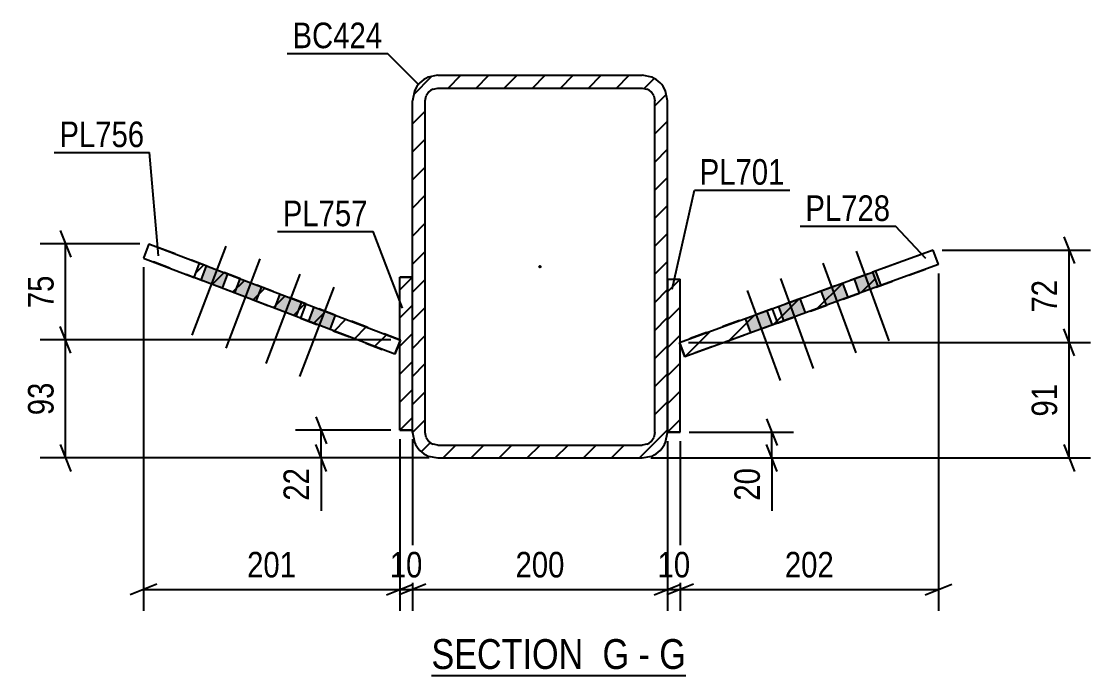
# Model space of a CAD drawing. Header units: millimetres. Extents: x 0 to 1189, y 0 to 841.
# Drawn here: x 715.6 to 835.4, y 334.7 to 408 of the extents above; entities that cross this region are included whole.
import ezdxf

# ---------------------------------------------------------------- set-up
doc = ezdxf.new("R2010")
doc.units = ezdxf.units.MM
doc.linetypes.add('DXK_LINE_DOT2', pattern=[3.9198, 1.9599, -1.9599])
doc.linetypes.add('DXK_LINE_DOT3', pattern=[5.9187, 2.979, -0.9799, 0.9799, -0.9799])
doc.styles.add('Arial Narrow', font='ARIALN.TTF', dxfattribs={"height": 0.2})

# ---------------------------------------------------------------- blocks, each defined once
blk = doc.blocks.new('Unknown-761549426-80 - 29494')
at = {"color": 6, "linetype": 'Continuous'}
blk.add_line((761.52, 334.68), (790.02, 334.68), dxfattribs=at)
at = {"color": 0, "linetype": 'Continuous'}
for points in [[(779.63, 335.43), (779.63, 338.93), (761.52, 338.93), (761.52, 335.43)], [(783.66, 335.43), (783.66, 338.93), (780.68, 338.93), (780.68, 335.43)], [(785.99, 335.43), (785.99, 338.93), (784.71, 338.93), (784.71, 335.43)], [(790.02, 335.43), (790.02, 338.93), (787.04, 338.93), (787.04, 335.43)]]:
    blk.add_wipeout(points, dxfattribs=at)
at = {"color": 7, "linetype": 'Continuous', "style": 'Arial Narrow'}
for s, p in [('SECTION ', (761.52, 335.43)), ('G', (780.68, 335.43)), ('G', (787.04, 335.43)), ('-', (784.71, 335.43))]:
    blk.add_text(s, height=3.34, dxfattribs=at).set_placement(p)
blk = doc.blocks.new('Bolt-761549426-29586 - 29494')
at = {"linetype": 'Continuous'}
for points in [[(735.67, 378.99), (738.07, 378.07), (738.68, 379.68), (736.28, 380.59)], [(739.46, 377.54), (741.86, 376.62), (742.47, 378.23), (740.07, 379.14)], [(743.94, 375.83), (746.34, 374.91), (746.96, 376.51), (744.55, 377.43)], [(747.73, 374.38), (750.14, 373.46), (750.75, 375.06), (748.35, 375.98)]]:
    blk.add_hatch(color=1, dxfattribs=at).paths.add_polyline_path(points)
at = {"color": 1, "linetype": 'Continuous'}
for p, q in [((738.5, 382.8), (734.67, 372.8)), ((742.29, 381.35), (738.47, 371.35)), ((736.28, 380.59), (735.67, 378.99)), ((738.68, 379.68), (738.07, 378.07)), ((740.07, 379.14), (739.46, 377.54)), ((746.77, 379.64), (742.95, 369.63)), ((742.47, 378.23), (741.86, 376.62)), ((744.55, 377.43), (743.94, 375.83)), ((750.57, 378.19), (746.74, 368.18)), ((746.96, 376.51), (746.34, 374.91)), ((748.35, 375.98), (747.73, 374.38)), ((750.75, 375.06), (750.14, 373.46))]:
    blk.add_line(p, q, dxfattribs=at)
blk = doc.blocks.new('Part-761549426-29506 - 29494')
at = {"linetype": 'Continuous'}
h = blk.add_hatch(dxfattribs=at)
h.set_pattern_fill('', scale=0.7, style=0, pattern_type=0)
h.set_pattern_definition([(45, (759.3937, 361.9156), (-1.57154, 1.57154), [])])
h.paths.add_polyline_path([(759.39, 399.06), (759.39, 361.92), (759.61, 360.82), (760.23, 359.9), (761.16, 359.28), (762.25, 359.06), (785.11, 359.06), (786.2, 359.28), (787.13, 359.9), (787.75, 360.82), (787.97, 361.92), (787.97, 399.06), (787.75, 400.15), (787.13, 401.08), (786.2, 401.7), (785.11, 401.92), (762.25, 401.92), (761.16, 401.7), (760.23, 401.08), (759.61, 400.15)])
h.paths.add_polyline_path([(761.24, 400.07), (761.7, 400.38), (762.25, 400.49), (785.11, 400.49), (785.65, 400.38), (786.12, 400.07), (786.43, 399.61), (786.54, 399.06), (786.54, 361.92), (786.43, 361.37), (786.12, 360.91), (785.65, 360.6), (785.11, 360.49), (762.25, 360.49), (761.7, 360.6), (761.24, 360.91), (760.93, 361.37), (760.82, 361.92), (760.82, 399.06), (760.93, 399.61)])
blk.add_hatch(color=246, dxfattribs=at).paths.add_polyline_path([(773.68, 380.39, -1), (773.68, 380.59, -1)])
at = {"color": 2, "linetype": 'Continuous'}
for p, q in [((762.25, 401.92), (761.16, 401.7)), ((762.25, 401.92), (762.25, 401.92)), ((762.25, 401.92), (785.11, 401.92)), ((785.11, 401.92), (785.11, 401.92)), ((786.2, 401.7), (785.11, 401.92)), ((759.61, 400.15), (759.39, 399.06)), ((761.7, 400.38), (762.25, 400.49)), ((762.25, 400.49), (762.25, 400.49)), ((762.25, 400.49), (785.11, 400.49)), ((785.11, 400.49), (785.11, 400.49)), ((785.11, 400.49), (785.65, 400.38)), ((787.97, 399.06), (787.75, 400.15)), ((759.39, 399.06), (759.39, 399.06)), ((759.39, 361.92), (759.39, 399.06)), ((760.82, 399.06), (760.93, 399.61)), ((760.82, 399.06), (760.82, 399.06)), ((760.82, 361.92), (760.82, 399.06)), ((786.43, 399.61), (786.54, 399.06)), ((786.54, 399.06), (786.54, 399.06)), ((786.54, 361.92), (786.54, 399.06)), ((787.97, 399.06), (787.97, 399.06)), ((787.97, 361.92), (787.97, 399.06)), ((759.39, 361.92), (759.39, 361.92)), ((759.39, 361.92), (759.61, 360.82)), ((760.82, 361.92), (760.82, 361.92)), ((760.93, 361.37), (760.82, 361.92)), ((786.54, 361.92), (786.43, 361.37)), ((786.54, 361.92), (786.54, 361.92)), ((787.75, 360.82), (787.97, 361.92)), ((787.97, 361.92), (787.97, 361.92)), ((762.25, 360.49), (761.7, 360.6)), ((785.65, 360.6), (785.11, 360.49)), ((762.25, 360.49), (762.25, 360.49)), ((762.25, 360.49), (785.11, 360.49)), ((785.11, 360.49), (785.11, 360.49)), ((761.16, 359.28), (762.25, 359.06)), ((762.25, 359.06), (762.25, 359.06)), ((762.25, 359.06), (785.11, 359.06)), ((785.11, 359.06), (786.2, 359.28)), ((785.11, 359.06), (785.11, 359.06))]:
    blk.add_line(p, q, dxfattribs=at)
at = {"color": 7, "linetype": 'DXK_LINE_DOT3'}
blk.add_line((773.68, 380.49), (773.68, 380.49), dxfattribs=at)
at = {"color": 246, "linetype": 'DXK_LINE_DOT2'}
blk.add_line((773.68, 380.49), (773.68, 380.49), dxfattribs=at)
at = {"color": 246, "linetype": 'Continuous'}
blk.add_circle((773.68, 380.49), 0.1, dxfattribs=at)
at = {"color": 2, "linetype": 'Continuous'}
for centre, radius, start, end in [((762.25, 399.06), 2.86, 112.5, 157.5), ((785.11, 399.06), 2.86, 22.5, 67.5), ((762.25, 399.06), 1.43, 112.5, 157.5), ((785.11, 399.06), 1.43, 22.5, 67.5), ((762.25, 361.92), 2.86, 202.5, 247.5), ((762.25, 361.92), 1.43, 202.5, 247.5), ((785.11, 361.92), 1.43, 292.5, 337.5), ((785.11, 361.92), 2.86, 292.5, 337.5)]:
    blk.add_arc(centre, radius, start, end, dxfattribs=at)
blk = doc.blocks.new('Part-761549426-29570 - 29494')
at = {"linetype": 'Continuous'}
h = blk.add_hatch(dxfattribs=at)
h.set_pattern_fill('', scale=0.7, style=0, pattern_type=0)
h.set_pattern_definition([(45, (757.4313, 370.6712), (-1.57154, 1.57154), [])])
h.paths.add_polyline_path([(734.93, 379.27), (757.43, 370.67), (758.04, 372.27), (735.54, 380.88)])
at = {"color": 2, "linetype": 'Continuous'}
for p, q in [((729.87, 383.04), (729.26, 381.44)), ((729.87, 383.04), (735.54, 380.88)), ((729.26, 381.44), (734.93, 379.27)), ((734.93, 379.27), (735.54, 380.88)), ((735.54, 380.88), (758.04, 372.27)), ((757.43, 370.67), (734.93, 379.27)), ((758.04, 372.27), (757.43, 370.67)), ((758.04, 372.27), (758.04, 372.27)), ((757.43, 370.67), (757.43, 370.67))]:
    blk.add_line(p, q, dxfattribs=at)
at = {"color": 7, "linetype": 'DXK_LINE_DOT2'}
for p, q in [((747.46, 376.32), (729.87, 383.04)), ((746.85, 374.72), (729.26, 381.44)), ((747.46, 376.32), (746.85, 374.72)), ((758.04, 372.27), (747.46, 376.32)), ((746.85, 374.72), (757.43, 370.67)), ((757.43, 370.67), (758.04, 372.27))]:
    blk.add_line(p, q, dxfattribs=at)
blk = doc.blocks.new('Part-761549426-29527 - 29494')
at = {"linetype": 'Continuous'}
h = blk.add_hatch(dxfattribs=at)
h.set_pattern_fill('', scale=0.7, style=0, pattern_type=0)
h.set_pattern_definition([(45, (757.965, 362.1622), (-1.57154, 1.57154), [])])
h.paths.add_polyline_path([(757.97, 379.31), (757.97, 362.16), (759.39, 362.16), (759.39, 379.31)])
at = {"color": 2, "linetype": 'Continuous'}
for p, q in [((757.97, 379.31), (757.97, 379.31)), ((757.97, 362.16), (757.97, 379.31)), ((759.39, 379.31), (757.97, 379.31)), ((759.39, 379.31), (759.39, 379.31)), ((759.39, 362.16), (759.39, 379.31)), ((757.97, 362.16), (757.97, 362.16)), ((759.39, 362.16), (757.97, 362.16)), ((759.39, 362.16), (759.39, 362.16))]:
    blk.add_line(p, q, dxfattribs=at)
at = {"color": 7, "linetype": 'DXK_LINE_DOT2'}
for p, q in [((757.97, 379.31), (759.39, 379.31)), ((757.97, 362.16), (757.97, 379.31)), ((759.39, 362.16), (759.39, 379.31)), ((757.97, 362.16), (759.39, 362.16))]:
    blk.add_line(p, q, dxfattribs=at)
blk = doc.blocks.new('Part-761549426-29519 - 29494')
at = {"linetype": 'Continuous'}
h = blk.add_hatch(dxfattribs=at)
h.set_pattern_fill('', scale=0.7, style=0, pattern_type=0)
h.set_pattern_definition([(45, (787.965, 361.9596), (-1.57154, 1.57154), [])])
h.paths.add_polyline_path([(787.97, 379.1), (787.97, 361.96), (789.39, 361.96), (789.39, 379.1)])
at = {"color": 2, "linetype": 'Continuous'}
for p, q in [((787.97, 379.1), (787.97, 379.1)), ((787.97, 379.1), (787.97, 361.96)), ((787.97, 379.1), (789.39, 379.1)), ((789.39, 379.1), (789.39, 379.1)), ((789.39, 361.96), (789.39, 379.1)), ((787.97, 361.96), (787.97, 361.96)), ((787.97, 361.96), (789.39, 361.96)), ((789.39, 361.96), (789.39, 361.96))]:
    blk.add_line(p, q, dxfattribs=at)
at = {"color": 7, "linetype": 'DXK_LINE_DOT2'}
for p, q in [((787.97, 379.1), (789.39, 379.1)), ((787.97, 361.96), (787.97, 379.1)), ((789.39, 361.96), (789.39, 379.1)), ((789.39, 361.96), (787.97, 361.96))]:
    blk.add_line(p, q, dxfattribs=at)
blk = doc.blocks.new('Bolt-761549426-29582 - 29494')
at = {"linetype": 'Continuous'}
for points in [[(809.45, 377.51), (811.86, 378.39), (811.28, 380), (808.86, 379.12)], [(805.74, 376.16), (808.16, 377.04), (807.57, 378.65), (805.15, 377.77)], [(800.96, 374.42), (803.38, 375.3), (802.79, 376.91), (800.38, 376.03)], [(797.26, 373.07), (799.67, 373.95), (799.09, 375.56), (796.67, 374.68)]]:
    blk.add_hatch(color=1, dxfattribs=at).paths.add_polyline_path(points)
at = {"color": 1, "linetype": 'Continuous'}
for p, q in [((809.09, 382.24), (812.75, 372.17)), ((805.38, 380.89), (809.05, 370.83)), ((811.28, 380), (811.86, 378.39)), ((800.61, 379.15), (804.27, 369.09)), ((807.57, 378.65), (808.16, 377.04)), ((808.86, 379.12), (809.45, 377.51)), ((796.9, 377.81), (800.57, 367.74)), ((805.15, 377.77), (805.74, 376.16)), ((802.79, 376.91), (803.38, 375.3)), ((799.09, 375.56), (799.67, 373.95)), ((800.38, 376.03), (800.96, 374.42)), ((796.67, 374.68), (797.26, 373.07))]:
    blk.add_line(p, q, dxfattribs=at)
blk = doc.blocks.new('Part-761549426-29566 - 29494')
at = {"linetype": 'Continuous'}
h = blk.add_hatch(dxfattribs=at)
h.set_pattern_fill('', scale=0.7, style=0, pattern_type=0)
h.set_pattern_definition([(45, (789.9075, 370.3952), (-1.57154, 1.57154), [])])
h.paths.add_polyline_path([(789.32, 372.01), (789.91, 370.4), (811.53, 378.26), (810.94, 379.87)])
at = {"color": 7, "linetype": 'DXK_LINE_DOT2'}
for p, q in [((817.72, 382.34), (799.7, 375.78)), ((800.28, 374.17), (818.31, 380.73)), ((799.7, 375.78), (789.32, 372.01)), ((799.7, 375.78), (800.28, 374.17)), ((800.28, 374.17), (789.91, 370.4)), ((789.32, 372.01), (789.91, 370.4))]:
    blk.add_line(p, q, dxfattribs=at)
at = {"color": 2, "linetype": 'Continuous'}
for p, q in [((817.72, 382.34), (810.94, 379.87)), ((818.31, 380.73), (817.72, 382.34)), ((789.32, 372.01), (810.94, 379.87)), ((810.94, 379.87), (811.53, 378.26)), ((818.31, 380.73), (811.53, 378.26)), ((811.53, 378.26), (789.91, 370.4)), ((789.32, 372.01), (789.32, 372.01)), ((789.91, 370.4), (789.32, 372.01)), ((789.91, 370.4), (789.91, 370.4))]:
    blk.add_line(p, q, dxfattribs=at)
blk = doc.blocks.new('StraightDimension-761549426-30663 - 29494')
at = {"color": 7, "linetype": 'Continuous'}
for p, q in [((799.06, 363.46), (800.26, 360.46)), ((790.39, 361.96), (802.06, 361.96)), ((799.66, 359.06), (799.66, 361.96)), ((800.26, 357.56), (799.06, 360.56)), ((786.11, 359.06), (802.06, 359.06)), ((799.66, 359.06), (799.66, 353.15)), ((799.66, 359.06), (799.66, 353.15))]:
    blk.add_line(p, q, dxfattribs=at)
at = {"color": 0}
blk.add_wipeout([(798.91, 358.53), (794.71, 358.53), (794.71, 353.68), (798.91, 353.68)], dxfattribs=at)
at = {"color": 3, "style": 'Arial Narrow'}
blk.add_text('20', height=2.863, rotation=90.0002, dxfattribs=at).set_placement((798.31, 354.28))
blk = doc.blocks.new('StraightDimension-761549426-30515 - 29494')
at = {"color": 7, "linetype": 'Continuous'}
for p, q in [((818.31, 379.73), (818.31, 341.93)), ((789.39, 360.96), (789.39, 341.93)), ((790.89, 344.93), (787.89, 343.73)), ((789.39, 344.33), (818.31, 344.33)), ((816.81, 343.73), (819.81, 344.93))]:
    blk.add_line(p, q, dxfattribs=at)
at = {"color": 0}
blk.add_wipeout([(807.19, 345.08), (807.19, 349.28), (800.51, 349.28), (800.51, 345.08)], dxfattribs=at)
at = {"color": 3, "style": 'Arial Narrow'}
blk.add_text('202', height=2.863, dxfattribs=at).set_placement((801.11, 345.68))
blk = doc.blocks.new('StraightDimension-761549426-30516 - 29494')
at = {"color": 7, "linetype": 'Continuous'}
for p, q in [((787.97, 360.96), (787.97, 341.93)), ((789.39, 360.96), (789.39, 341.93)), ((786.47, 343.73), (789.47, 344.93)), ((790.89, 344.93), (787.89, 343.73)), ((787.97, 344.33), (789.39, 344.33))]:
    blk.add_line(p, q, dxfattribs=at)
at = {"color": 0}
blk.add_wipeout([(791.11, 345.08), (791.11, 349.28), (786.25, 349.28), (786.25, 345.08)], dxfattribs=at)
at = {"color": 3, "style": 'Arial Narrow'}
blk.add_text('10', height=2.863, dxfattribs=at).set_placement((786.85, 345.68))
blk = doc.blocks.new('StraightDimension-761549426-30517 - 29494')
at = {"color": 7, "linetype": 'Continuous'}
for p, q in [((759.39, 361.16), (759.39, 341.93)), ((787.97, 360.96), (787.97, 341.93)), ((760.89, 344.93), (757.89, 343.73)), ((759.39, 344.33), (787.97, 344.33)), ((786.47, 343.73), (789.47, 344.93))]:
    blk.add_line(p, q, dxfattribs=at)
at = {"color": 0}
blk.add_wipeout([(777.02, 345.08), (777.02, 349.28), (770.34, 349.28), (770.34, 345.08)], dxfattribs=at)
at = {"color": 3, "style": 'Arial Narrow'}
blk.add_text('200', height=2.863, dxfattribs=at).set_placement((770.94, 345.68))
blk = doc.blocks.new('StraightDimension-761549426-30518 - 29494')
at = {"color": 7, "linetype": 'Continuous'}
for p, q in [((757.97, 361.16), (757.97, 341.93)), ((759.39, 361.16), (759.39, 341.93)), ((756.47, 343.73), (759.47, 344.93)), ((760.89, 344.93), (757.89, 343.73)), ((757.97, 344.33), (759.39, 344.33))]:
    blk.add_line(p, q, dxfattribs=at)
at = {"color": 0}
blk.add_wipeout([(761.11, 345.08), (761.11, 349.28), (756.25, 349.28), (756.25, 345.08)], dxfattribs=at)
at = {"color": 3, "style": 'Arial Narrow'}
blk.add_text('10', height=2.863, dxfattribs=at).set_placement((756.85, 345.68))
blk = doc.blocks.new('StraightDimension-761549426-39046 - 29494')
at = {"color": 7, "linetype": 'Continuous'}
for p, q in [((833.56, 370.51), (832.36, 373.51)), ((790.32, 372.01), (835.36, 372.01)), ((832.96, 359.06), (832.96, 372.01)), ((832.36, 360.56), (833.56, 357.56)), ((786.11, 359.06), (835.36, 359.06))]:
    blk.add_line(p, q, dxfattribs=at)
at = {"color": 0}
blk.add_wipeout([(832.21, 367.96), (828.01, 367.96), (828.01, 363.1), (832.21, 363.1)], dxfattribs=at)
at = {"color": 3, "style": 'Arial Narrow'}
blk.add_text('91', height=2.863, rotation=90.0002, dxfattribs=at).set_placement((831.61, 363.7))
blk = doc.blocks.new('StraightDimension-761549426-30519 - 29494')
at = {"color": 7, "linetype": 'Continuous'}
for p, q in [((729.26, 380.44), (729.26, 341.93)), ((757.97, 361.16), (757.97, 341.93)), ((730.76, 344.93), (727.76, 343.73)), ((729.26, 344.33), (757.97, 344.33)), ((756.47, 343.73), (759.47, 344.93))]:
    blk.add_line(p, q, dxfattribs=at)
at = {"color": 0}
blk.add_wipeout([(746.96, 345.08), (746.96, 349.28), (740.27, 349.28), (740.27, 345.08)], dxfattribs=at)
at = {"color": 3, "style": 'Arial Narrow'}
blk.add_text('201', height=2.863, dxfattribs=at).set_placement((740.87, 345.68))
blk = doc.blocks.new('StraightDimension-761549426-30604 - 29494')
at = {"color": 7, "linetype": 'Continuous'}
for p, q in [((748.56, 363.66), (749.76, 360.66)), ((756.97, 362.16), (746.31, 362.16)), ((749.16, 359.06), (749.16, 362.16)), ((749.76, 357.56), (748.56, 360.56)), ((761.25, 359.06), (746.31, 359.06)), ((749.16, 359.06), (749.16, 353.15)), ((749.16, 359.06), (749.16, 353.15))]:
    blk.add_line(p, q, dxfattribs=at)
at = {"color": 0}
blk.add_wipeout([(748.41, 358.53), (744.21, 358.53), (744.21, 353.68), (748.41, 353.68)], dxfattribs=at)
at = {"color": 3, "style": 'Arial Narrow'}
blk.add_text('22', height=2.863, rotation=90.0002, dxfattribs=at).set_placement((747.81, 354.28))
blk = doc.blocks.new('StraightDimension-761549426-39003 - 29494')
at = {"color": 7, "linetype": 'Continuous'}
for p, q in [((719.94, 384.54), (721.14, 381.54)), ((728.87, 383.04), (717.69, 383.04)), ((720.54, 372.3), (720.54, 383.04)), ((721.14, 370.8), (719.94, 373.8)), ((756.97, 372.3), (717.69, 372.3))]:
    blk.add_line(p, q, dxfattribs=at)
at = {"color": 0}
blk.add_wipeout([(719.79, 380.1), (715.59, 380.1), (715.59, 375.24), (719.79, 375.24)], dxfattribs=at)
at = {"color": 3, "style": 'Arial Narrow'}
blk.add_text('75', height=2.863, rotation=90.0002, dxfattribs=at).set_placement((719.19, 375.84))
blk = doc.blocks.new('StraightDimension-761549426-39004 - 29494')
at = {"color": 7, "linetype": 'Continuous'}
for p, q in [((721.14, 370.8), (719.94, 373.8)), ((756.97, 372.3), (717.69, 372.3)), ((720.54, 359.06), (720.54, 372.3)), ((719.94, 360.56), (721.14, 357.56)), ((761.25, 359.06), (717.69, 359.06))]:
    blk.add_line(p, q, dxfattribs=at)
at = {"color": 0}
blk.add_wipeout([(719.79, 368.11), (715.59, 368.11), (715.59, 363.25), (719.79, 363.25)], dxfattribs=at)
at = {"color": 3, "style": 'Arial Narrow'}
blk.add_text('93', height=2.863, rotation=90.0002, dxfattribs=at).set_placement((719.19, 363.85))
blk = doc.blocks.new('StraightDimension-761549426-39045 - 29494')
at = {"color": 7, "linetype": 'Continuous'}
for p, q in [((832.36, 383.84), (833.56, 380.84)), ((818.72, 382.34), (835.36, 382.34)), ((832.96, 372.01), (832.96, 382.34)), ((833.56, 370.51), (832.36, 373.51)), ((790.32, 372.01), (835.36, 372.01))]:
    blk.add_line(p, q, dxfattribs=at)
at = {"color": 0}
blk.add_wipeout([(832.21, 379.6), (828.01, 379.6), (828.01, 374.75), (832.21, 374.75)], dxfattribs=at)
at = {"color": 3, "style": 'Arial Narrow'}
blk.add_text('72', height=2.863, rotation=90.0002, dxfattribs=at).set_placement((831.61, 375.35))
blk = doc.blocks.new('Mark-761549426-30563 - 29494')
at = {"color": 30, "linetype": 'Continuous'}
for p in [(802.81, 385.01), (816.92, 381.41)]:
    blk.add_line(p, (813.51, 385.01), dxfattribs=at)
at = {"color": 0}
blk.add_wipeout([(812.91, 385.61), (812.91, 388.61), (803.41, 388.61), (803.41, 385.61)], dxfattribs=at)
blk.add_wipeout([(812.91, 385.61), (812.91, 388.61), (803.41, 388.61), (803.41, 385.61)], dxfattribs=at)
at = {"color": 3, "style": 'Arial Narrow'}
blk.add_text('PL728', height=2.863, dxfattribs=at).set_placement((803.41, 385.61))
blk = doc.blocks.new('Mark-761549426-30554 - 29494')
at = {"color": 30, "linetype": 'Continuous'}
for p in [(745.36, 404.36), (760.14, 400.83)]:
    blk.add_line(p, (756.61, 404.36), dxfattribs=at)
at = {"color": 0}
blk.add_wipeout([(756.01, 404.96), (756.01, 407.96), (745.96, 407.96), (745.96, 404.96)], dxfattribs=at)
blk.add_wipeout([(756.01, 404.96), (756.01, 407.96), (745.96, 407.96), (745.96, 404.96)], dxfattribs=at)
at = {"color": 3, "style": 'Arial Narrow'}
blk.add_text('BC424', height=2.863, dxfattribs=at).set_placement((745.96, 404.96))
blk = doc.blocks.new('Mark-761549426-30557 - 29494')
at = {"color": 30, "linetype": 'Continuous'}
for p, q in [((788.48, 377.98), (790.97, 389.07)), ((790.97, 389.07), (801.68, 389.07))]:
    blk.add_line(p, q, dxfattribs=at)
at = {"color": 0}
blk.add_wipeout([(801.08, 389.67), (801.08, 392.67), (791.57, 392.67), (791.57, 389.67)], dxfattribs=at)
blk.add_wipeout([(801.08, 389.67), (801.08, 392.67), (791.57, 392.67), (791.57, 389.67)], dxfattribs=at)
at = {"color": 3, "style": 'Arial Narrow'}
blk.add_text('PL701', height=2.863, dxfattribs=at).set_placement((791.57, 389.67))
blk = doc.blocks.new('Mark-761549426-30560 - 29494')
at = {"color": 30, "linetype": 'Continuous'}
for p in [(744.27, 384.42), (758.29, 375.83)]:
    blk.add_line(p, (754.98, 384.42), dxfattribs=at)
at = {"color": 0}
blk.add_wipeout([(754.38, 385.02), (754.38, 388.02), (744.87, 388.02), (744.87, 385.02)], dxfattribs=at)
blk.add_wipeout([(754.38, 385.02), (754.38, 388.02), (744.87, 388.02), (744.87, 385.02)], dxfattribs=at)
at = {"color": 3, "style": 'Arial Narrow'}
blk.add_text('PL757', height=2.863, dxfattribs=at).set_placement((744.87, 385.02))
blk = doc.blocks.new('Mark-761549426-30566 - 29494')
at = {"color": 30, "linetype": 'Continuous'}
for p in [(719.25, 393.28), (730.96, 381.7)]:
    blk.add_line(p, (729.95, 393.28), dxfattribs=at)
at = {"color": 0}
blk.add_wipeout([(729.35, 393.88), (729.35, 396.88), (719.85, 396.88), (719.85, 393.88)], dxfattribs=at)
blk.add_wipeout([(729.35, 393.88), (729.35, 396.88), (719.85, 396.88), (719.85, 393.88)], dxfattribs=at)
at = {"color": 3, "style": 'Arial Narrow'}
blk.add_text('PL756', height=2.863, dxfattribs=at).set_placement((719.85, 393.88))

msp = doc.modelspace()

# ---------------------------------------------------------------- block references
for name in ['Part-761549426-29506 - 29494', 'Part-761549426-29570 - 29494', 'Bolt-761549426-29586 - 29494', 'Part-761549426-29566 - 29494', 'Bolt-761549426-29582 - 29494', 'Part-761549426-29527 - 29494', 'Part-761549426-29519 - 29494', 'Unknown-761549426-80 - 29494']:
    msp.add_blockref(name, (0, 0))

# ---------------------------------------------------------------- next in the draw order: block references
for name in ['Mark-761549426-30554 - 29494', 'StraightDimension-761549426-30663 - 29494']:
    msp.add_blockref(name, (0, 0))

# ---------------------------------------------------------------- next in the draw order: block references
msp.add_blockref('StraightDimension-761549426-30515 - 29494', (0, 0))

# ---------------------------------------------------------------- next in the draw order: block references
msp.add_blockref('StraightDimension-761549426-30516 - 29494', (0, 0))

# ---------------------------------------------------------------- next in the draw order: block references
msp.add_blockref('StraightDimension-761549426-30517 - 29494', (0, 0))

# ---------------------------------------------------------------- next in the draw order: block references
for name in ['StraightDimension-761549426-39046 - 29494', 'StraightDimension-761549426-30518 - 29494']:
    msp.add_blockref(name, (0, 0))

# ---------------------------------------------------------------- next in the draw order: block references
for name in ['StraightDimension-761549426-39045 - 29494', 'StraightDimension-761549426-30519 - 29494']:
    msp.add_blockref(name, (0, 0))

# ---------------------------------------------------------------- next in the draw order: block references
for name in ['Mark-761549426-30557 - 29494', 'Mark-761549426-30563 - 29494', 'StraightDimension-761549426-39003 - 29494', 'StraightDimension-761549426-30604 - 29494']:
    msp.add_blockref(name, (0, 0))

# ---------------------------------------------------------------- next in the draw order: block references
for name in ['Mark-761549426-30566 - 29494', 'Mark-761549426-30560 - 29494', 'StraightDimension-761549426-39004 - 29494']:
    msp.add_blockref(name, (0, 0))

doc.saveas('drawing.dxf')
